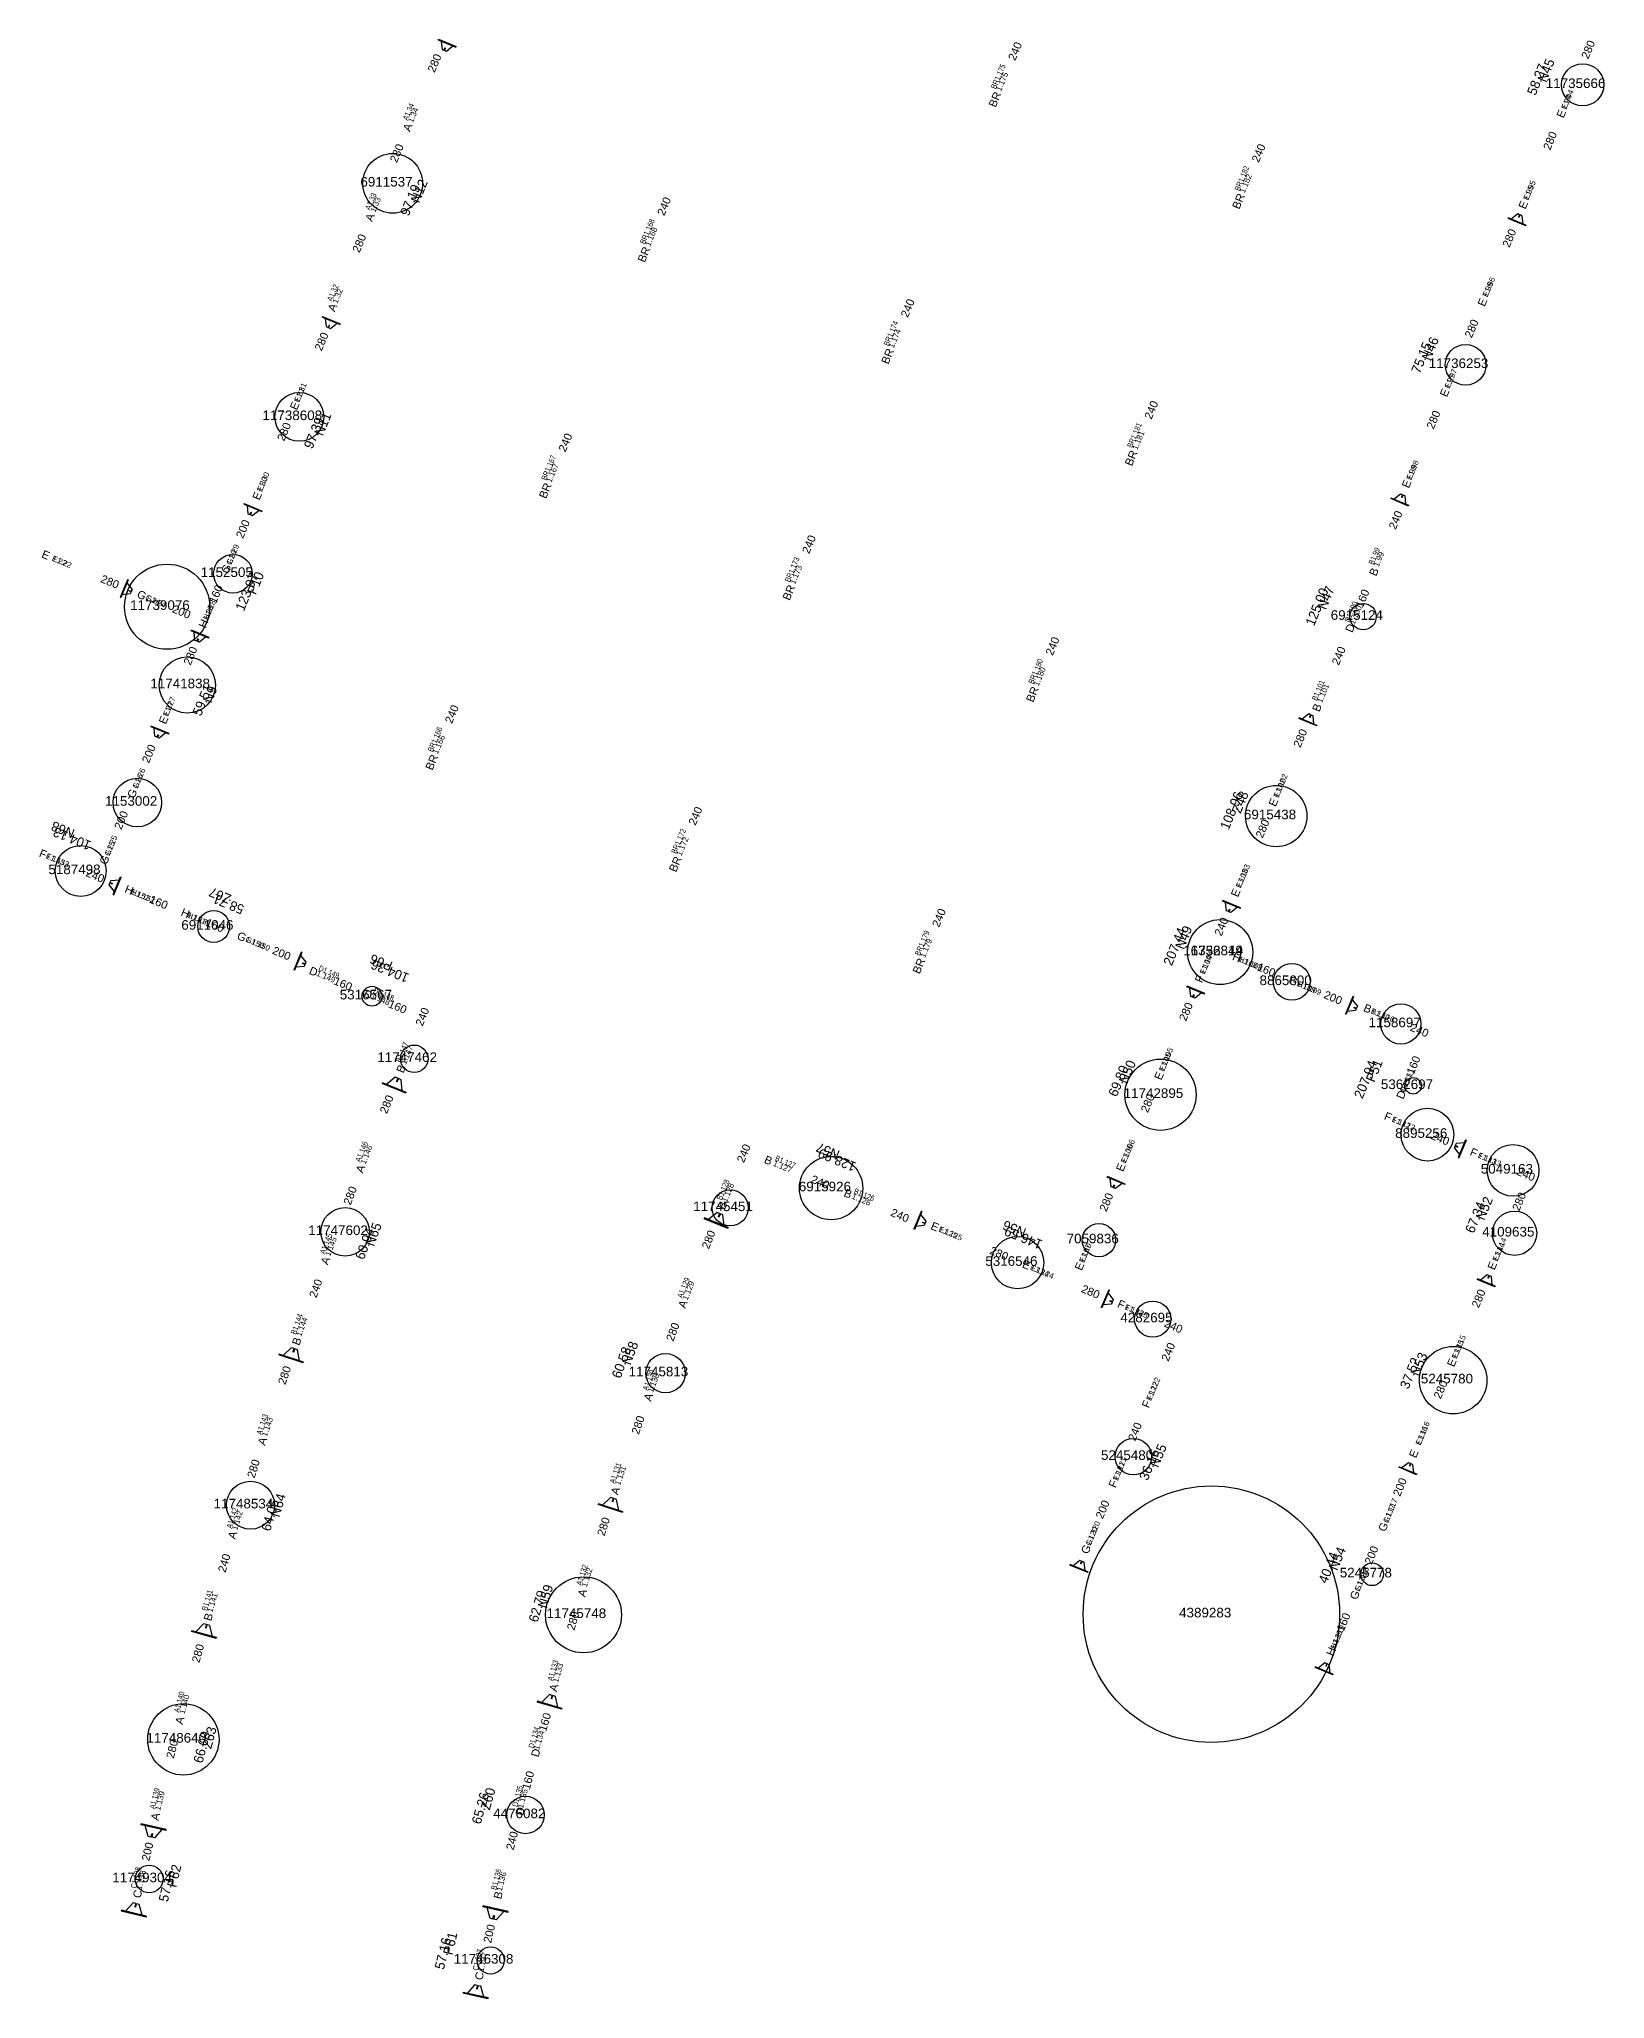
# Model space of a CAD drawing. Header units: millimetres. Extents: x 7426288 to 7426392, y 5550289 to 5550419.
# Drawn here: x 7426325.3 to 7426374.2, y 5550288.8 to 5550350 of the extents above; entities that cross this region are included whole.
import ezdxf
from ezdxf.enums import TextEntityAlignment as Align

# ---------------------------------------------------------------- set-up
doc = ezdxf.new("R2010")
doc.units = ezdxf.units.MM
for name, color, linetype in [('!!!SOL-nr koszy', 1, 'Continuous'), ('!!!SOL-Opisy klatek', 1, 'Continuous'), ('!!!SOL-Opisy sekcji', 7, 'Continuous'), ('!!!SOL-Stopsole', 4, 'Continuous'), ('PRT_MOD_TXT', 3, 'Continuous'), ('PRT_WSP_ZBR', 6, 'Continuous')]:
    doc.layers.add(name, color=color, linetype=linetype)
doc.layers.add('A-WALL-____-IDEN', color=211, linetype='Continuous', lineweight=15)
doc.styles.add('Arial', font='arial.ttf', dxfattribs={"height": 0.0556})
doc.styles.add('PRT-Arial', font='arial.ttf')

msp = doc.modelspace()

# ---------------------------------------------------------------- linework, layer by layer
at = {"layer": '!!!SOL-nr koszy'}
for centre, radius in [((7426373.499, 5550348.581), 0.66), ((7426336.311, 5550345.502), 0.934), ((7426369.841, 5550339.831), 0.635), ((7426333.394, 5550338.205), 0.762), ((7426331.319, 5550333.302), 0.604), ((7426329.259, 5550332.274), 1.33), ((7426366.636, 5550331.963), 0.412), ((7426329.892, 5550329.826), 0.879), ((7426328.331, 5550326.154), 0.759), ((7426363.922, 5550325.731), 0.958), ((7426326.56, 5550324.016), 0.796), ((7426330.714, 5550322.28), 0.498), ((7426362.17, 5550321.481), 1.016), ((7426362.17, 5550321.481), 1.016), ((7426364.411, 5550320.55), 0.574), ((7426335.666, 5550320.102), 0.311), ((7426367.818, 5550319.234), 0.628), ((7426336.985, 5550318.148), 0.429), ((7426360.307, 5550317.024), 1.113), ((7426368.202, 5550317.301), 0.256), ((7426368.648, 5550315.776), 0.824), ((7426371.324, 5550314.658), 0.809), ((7426350.012, 5550314.105), 0.989), ((7426346.855, 5550313.486), 0.564), ((7426334.824, 5550312.739), 0.759), ((7426371.37, 5550312.693), 0.691), ((7426355.84, 5550311.777), 0.818), ((7426358.383, 5550312.48), 0.521), ((7426360.061, 5550310.012), 0.565), ((7426344.837, 5550308.324), 0.615), ((7426369.451, 5550308.103), 1.055), ((7426359.456, 5550305.713), 0.568), ((7426331.867, 5550304.197), 0.75), ((7426361.896, 5550300.791), 4.007), ((7426366.917, 5550302.041), 0.356), ((7426342.273, 5550300.771), 1.186), ((7426329.769, 5550296.879), 1.115), ((7426340.461, 5550294.517), 0.585), ((7426328.7, 5550292.515), 0.434), ((7426339.372, 5550289.972), 0.425)]:
    msp.add_circle(centre, radius, dxfattribs=at)
at = {"layer": '!!!SOL-Stopsole', "linetype": 'Continuous', "ltscale": 20}
for p, q in [((7426337.733, 5550349.989), (7426337.741, 5550350.007)), ((7426337.733, 5550349.989), (7426338.286, 5550349.757)), ((7426337.741, 5550350.007), (7426338.294, 5550349.776)), ((7426338.286, 5550349.757), (7426338.294, 5550349.776)), ((7426371.172, 5550344.422), (7426371.165, 5550344.404)), ((7426371.718, 5550344.172), (7426371.165, 5550344.404)), ((7426371.726, 5550344.191), (7426371.172, 5550344.422)), ((7426371.726, 5550344.191), (7426371.718, 5550344.172)), ((7426334.112, 5550341.325), (7426334.119, 5550341.344)), ((7426334.112, 5550341.325), (7426334.665, 5550341.094)), ((7426334.119, 5550341.344), (7426334.673, 5550341.112)), ((7426334.665, 5550341.094), (7426334.673, 5550341.112)), ((7426331.666, 5550335.477), (7426331.673, 5550335.495)), ((7426331.666, 5550335.477), (7426332.219, 5550335.245)), ((7426331.673, 5550335.495), (7426332.227, 5550335.264)), ((7426332.219, 5550335.245), (7426332.227, 5550335.264)), ((7426367.513, 5550335.67), (7426367.505, 5550335.651)), ((7426368.059, 5550335.42), (7426367.505, 5550335.651)), ((7426368.067, 5550335.438), (7426367.513, 5550335.67)), ((7426368.067, 5550335.438), (7426368.059, 5550335.42)), ((7426328.024, 5550333.118), (7426327.792, 5550332.564)), ((7426328.042, 5550333.11), (7426327.811, 5550332.557)), ((7426328.042, 5550333.11), (7426328.024, 5550333.118)), ((7426327.811, 5550332.557), (7426327.792, 5550332.564)), ((7426330.012, 5550331.52), (7426330.02, 5550331.539)), ((7426330.566, 5550331.289), (7426330.012, 5550331.52)), ((7426330.573, 5550331.307), (7426330.02, 5550331.539)), ((7426330.566, 5550331.289), (7426330.573, 5550331.307)), ((7426328.758, 5550328.522), (7426328.766, 5550328.54)), ((7426329.312, 5550328.29), (7426328.758, 5550328.522)), ((7426329.32, 5550328.309), (7426328.766, 5550328.54)), ((7426364.64, 5550328.796), (7426364.632, 5550328.778)), ((7426365.186, 5550328.546), (7426364.632, 5550328.778)), ((7426365.193, 5550328.565), (7426364.64, 5550328.796)), ((7426365.193, 5550328.565), (7426365.186, 5550328.546)), ((7426329.312, 5550328.29), (7426329.32, 5550328.309)), ((7426327.574, 5550323.281), (7426327.806, 5550323.835)), ((7426327.593, 5550323.274), (7426327.824, 5550323.827)), ((7426327.806, 5550323.835), (7426327.824, 5550323.827)), ((7426327.574, 5550323.281), (7426327.593, 5550323.274)), ((7426362.248, 5550323.072), (7426362.255, 5550323.091)), ((7426362.801, 5550322.841), (7426362.248, 5550323.072)), ((7426362.809, 5550322.859), (7426362.255, 5550323.091)), ((7426362.801, 5550322.841), (7426362.809, 5550322.859)), ((7426333.453, 5550321.474), (7426333.222, 5550320.92)), ((7426333.472, 5550321.466), (7426333.24, 5550320.913)), ((7426333.472, 5550321.466), (7426333.453, 5550321.474)), ((7426333.24, 5550320.913), (7426333.222, 5550320.92)), ((7426361.129, 5550320.397), (7426361.137, 5550320.415)), ((7426361.683, 5550320.165), (7426361.129, 5550320.397)), ((7426361.69, 5550320.184), (7426361.137, 5550320.415)), ((7426361.683, 5550320.165), (7426361.69, 5550320.184)), ((7426366.314, 5550320.094), (7426366.083, 5550319.54)), ((7426366.333, 5550320.086), (7426366.101, 5550319.532)), ((7426366.333, 5550320.086), (7426366.314, 5550320.094)), ((7426366.101, 5550319.532), (7426366.083, 5550319.54)), ((7426335.993, 5550317.399), (7426335.983, 5550317.374)), ((7426336.724, 5550317.072), (7426335.983, 5550317.374)), ((7426336.734, 5550317.096), (7426335.993, 5550317.399)), ((7426336.734, 5550317.096), (7426336.724, 5550317.072)), ((7426369.841, 5550315.617), (7426369.609, 5550315.064)), ((7426369.859, 5550315.609), (7426369.628, 5550315.056)), ((7426369.841, 5550315.617), (7426369.859, 5550315.609)), ((7426369.609, 5550315.064), (7426369.628, 5550315.056)), ((7426358.641, 5550314.446), (7426358.649, 5550314.464)), ((7426359.195, 5550314.214), (7426358.641, 5550314.446)), ((7426359.203, 5550314.233), (7426358.649, 5550314.464)), ((7426359.195, 5550314.214), (7426359.203, 5550314.233)), ((7426346.053, 5550313.174), (7426346.043, 5550313.15)), ((7426346.784, 5550312.847), (7426346.043, 5550313.15)), ((7426346.794, 5550312.872), (7426346.053, 5550313.174)), ((7426352.83, 5550313.377), (7426352.598, 5550312.824)), ((7426352.848, 5550313.37), (7426352.617, 5550312.816)), ((7426352.848, 5550313.37), (7426352.83, 5550313.377)), ((7426346.794, 5550312.872), (7426346.784, 5550312.847)), ((7426352.617, 5550312.816), (7426352.598, 5550312.824)), ((7426370.212, 5550311.272), (7426370.205, 5550311.254)), ((7426370.758, 5550311.022), (7426370.205, 5550311.254)), ((7426370.766, 5550311.041), (7426370.212, 5550311.272)), ((7426358.687, 5550310.926), (7426358.456, 5550310.372)), ((7426358.687, 5550310.926), (7426358.456, 5550310.372)), ((7426358.706, 5550310.918), (7426358.474, 5550310.364)), ((7426358.706, 5550310.918), (7426358.474, 5550310.364)), ((7426358.706, 5550310.918), (7426358.687, 5550310.926)), ((7426358.706, 5550310.918), (7426358.687, 5550310.926)), ((7426370.766, 5550311.041), (7426370.758, 5550311.022)), ((7426358.474, 5550310.364), (7426358.456, 5550310.372)), ((7426358.474, 5550310.364), (7426358.456, 5550310.372)), ((7426332.761, 5550308.921), (7426332.752, 5550308.895)), ((7426333.512, 5550308.645), (7426332.752, 5550308.895)), ((7426333.52, 5550308.67), (7426332.761, 5550308.921)), ((7426333.52, 5550308.67), (7426333.512, 5550308.645)), ((7426367.758, 5550305.4), (7426367.75, 5550305.382)), ((7426368.304, 5550305.15), (7426367.75, 5550305.382)), ((7426368.311, 5550305.169), (7426367.758, 5550305.4)), ((7426368.311, 5550305.169), (7426368.304, 5550305.15)), ((7426342.739, 5550304.24), (7426342.731, 5550304.215)), ((7426343.492, 5550303.969), (7426342.731, 5550304.215)), ((7426343.5, 5550303.994), (7426342.739, 5550304.24)), ((7426343.5, 5550303.994), (7426343.492, 5550303.969)), ((7426357.485, 5550302.346), (7426357.477, 5550302.327)), ((7426358.031, 5550302.096), (7426357.477, 5550302.327)), ((7426358.039, 5550302.114), (7426357.485, 5550302.346)), ((7426358.039, 5550302.114), (7426358.031, 5550302.096)), ((7426330.033, 5550300.273), (7426330.026, 5550300.247)), ((7426330.798, 5550300.037), (7426330.026, 5550300.247)), ((7426330.805, 5550300.062), (7426330.033, 5550300.273)), ((7426330.805, 5550300.062), (7426330.798, 5550300.037)), ((7426365.143, 5550299.145), (7426365.135, 5550299.126)), ((7426365.689, 5550298.895), (7426365.135, 5550299.126)), ((7426365.696, 5550298.913), (7426365.143, 5550299.145)), ((7426365.696, 5550298.913), (7426365.689, 5550298.895)), ((7426340.834, 5550298.07), (7426340.826, 5550298.045)), ((7426341.594, 5550297.819), (7426340.826, 5550298.045)), ((7426341.601, 5550297.845), (7426340.834, 5550298.07)), ((7426341.601, 5550297.845), (7426341.594, 5550297.819)), ((7426328.448, 5550294.214), (7426328.454, 5550294.24)), ((7426329.228, 5550294.035), (7426328.448, 5550294.214)), ((7426329.234, 5550294.061), (7426328.454, 5550294.24)), ((7426329.228, 5550294.035), (7426329.234, 5550294.061)), ((7426339.129, 5550291.651), (7426339.135, 5550291.677)), ((7426339.909, 5550291.473), (7426339.129, 5550291.651)), ((7426339.915, 5550291.499), (7426339.135, 5550291.677)), ((7426327.832, 5550291.541), (7426327.826, 5550291.515)), ((7426328.603, 5550291.329), (7426327.826, 5550291.515)), ((7426328.61, 5550291.354), (7426327.832, 5550291.541)), ((7426328.61, 5550291.354), (7426328.603, 5550291.329)), ((7426339.909, 5550291.473), (7426339.915, 5550291.499)), ((7426338.511, 5550288.972), (7426338.505, 5550288.946)), ((7426339.286, 5550288.773), (7426338.505, 5550288.946)), ((7426339.292, 5550288.799), (7426338.511, 5550288.972)), ((7426339.292, 5550288.799), (7426339.286, 5550288.773))]:
    msp.add_line(p, q, dxfattribs=at)
at = {"layer": '!!!SOL-Stopsole', "color": 4}
for p, q in [((7426337.825, 5550349.95), (7426337.852, 5550349.69)), ((7426337.99, 5550349.632), (7426338.194, 5550349.796)), ((7426337.852, 5550349.69), (7426337.912, 5550349.665)), ((7426337.943, 5550349.738), (7426337.912, 5550349.665)), ((7426337.93, 5550349.657), (7426337.961, 5550349.731)), ((7426337.93, 5550349.657), (7426337.99, 5550349.632)), ((7426337.943, 5550349.738), (7426337.961, 5550349.731)), ((7426371.469, 5550344.547), (7426371.265, 5550344.383)), ((7426371.529, 5550344.522), (7426371.469, 5550344.547)), ((7426371.529, 5550344.522), (7426371.498, 5550344.449)), ((7426371.516, 5550344.441), (7426371.498, 5550344.449)), ((7426371.516, 5550344.441), (7426371.547, 5550344.515)), ((7426371.607, 5550344.49), (7426371.547, 5550344.515)), ((7426371.634, 5550344.229), (7426371.607, 5550344.49)), ((7426334.204, 5550341.287), (7426334.231, 5550341.026)), ((7426334.231, 5550341.026), (7426334.291, 5550341.001)), ((7426334.321, 5550341.075), (7426334.291, 5550341.001)), ((7426334.309, 5550340.994), (7426334.34, 5550341.067)), ((7426334.309, 5550340.994), (7426334.369, 5550340.969)), ((7426334.321, 5550341.075), (7426334.34, 5550341.067)), ((7426334.369, 5550340.969), (7426334.573, 5550341.133)), ((7426367.809, 5550335.795), (7426367.605, 5550335.631)), ((7426367.869, 5550335.77), (7426367.809, 5550335.795)), ((7426367.869, 5550335.77), (7426367.839, 5550335.696)), ((7426367.857, 5550335.688), (7426367.839, 5550335.696)), ((7426367.857, 5550335.688), (7426367.888, 5550335.762)), ((7426367.948, 5550335.737), (7426367.888, 5550335.762)), ((7426367.975, 5550335.477), (7426367.948, 5550335.737)), ((7426331.758, 5550335.438), (7426331.785, 5550335.178)), ((7426331.785, 5550335.178), (7426331.845, 5550335.153)), ((7426331.875, 5550335.227), (7426331.845, 5550335.153)), ((7426331.863, 5550335.145), (7426331.894, 5550335.219)), ((7426331.863, 5550335.145), (7426331.923, 5550335.12)), ((7426331.875, 5550335.227), (7426331.894, 5550335.219)), ((7426331.923, 5550335.12), (7426332.127, 5550335.284)), ((7426328.11, 5550332.676), (7426327.849, 5550332.649)), ((7426328.003, 5550333.018), (7426328.167, 5550332.814)), ((7426328.069, 5550332.785), (7426328.061, 5550332.766)), ((7426328.135, 5550332.736), (7426328.061, 5550332.766)), ((7426328.069, 5550332.785), (7426328.142, 5550332.754)), ((7426328.135, 5550332.736), (7426328.11, 5550332.676)), ((7426328.167, 5550332.814), (7426328.142, 5550332.754)), ((7426330.131, 5550331.221), (7426330.104, 5550331.482)), ((7426330.191, 5550331.196), (7426330.131, 5550331.221)), ((7426330.191, 5550331.196), (7426330.222, 5550331.27)), ((7426330.24, 5550331.262), (7426330.209, 5550331.188)), ((7426330.269, 5550331.163), (7426330.209, 5550331.188)), ((7426330.24, 5550331.262), (7426330.222, 5550331.27)), ((7426330.473, 5550331.327), (7426330.269, 5550331.163)), ((7426328.877, 5550328.223), (7426328.851, 5550328.483)), ((7426329.22, 5550328.329), (7426329.016, 5550328.165)), ((7426364.936, 5550328.921), (7426364.732, 5550328.757)), ((7426364.996, 5550328.896), (7426364.936, 5550328.921)), ((7426364.996, 5550328.896), (7426364.965, 5550328.823)), ((7426364.984, 5550328.815), (7426364.965, 5550328.823)), ((7426364.984, 5550328.815), (7426365.014, 5550328.889)), ((7426365.074, 5550328.864), (7426365.014, 5550328.889)), ((7426365.101, 5550328.603), (7426365.074, 5550328.864)), ((7426328.937, 5550328.198), (7426328.877, 5550328.223)), ((7426328.937, 5550328.198), (7426328.968, 5550328.272)), ((7426328.987, 5550328.264), (7426328.956, 5550328.19)), ((7426329.016, 5550328.165), (7426328.956, 5550328.19)), ((7426328.987, 5550328.264), (7426328.968, 5550328.272)), ((7426327.449, 5550323.578), (7426327.474, 5550323.638)), ((7426327.613, 5550323.374), (7426327.449, 5550323.578)), ((7426327.548, 5550323.607), (7426327.474, 5550323.638)), ((7426327.482, 5550323.656), (7426327.507, 5550323.716)), ((7426327.482, 5550323.656), (7426327.555, 5550323.625)), ((7426327.507, 5550323.716), (7426327.767, 5550323.743)), ((7426327.548, 5550323.607), (7426327.555, 5550323.625)), ((7426362.366, 5550322.773), (7426362.34, 5550323.034)), ((7426362.426, 5550322.748), (7426362.457, 5550322.822)), ((7426362.476, 5550322.814), (7426362.445, 5550322.741)), ((7426362.476, 5550322.814), (7426362.457, 5550322.822)), ((7426362.709, 5550322.88), (7426362.505, 5550322.716)), ((7426362.426, 5550322.748), (7426362.366, 5550322.773)), ((7426362.505, 5550322.716), (7426362.445, 5550322.741)), ((7426333.539, 5550321.031), (7426333.279, 5550321.005)), ((7426333.433, 5550321.374), (7426333.597, 5550321.17)), ((7426333.498, 5550321.141), (7426333.49, 5550321.122)), ((7426333.564, 5550321.091), (7426333.49, 5550321.122)), ((7426333.498, 5550321.141), (7426333.572, 5550321.11)), ((7426333.564, 5550321.091), (7426333.539, 5550321.031)), ((7426333.597, 5550321.17), (7426333.572, 5550321.11)), ((7426361.248, 5550320.098), (7426361.221, 5550320.358)), ((7426361.308, 5550320.073), (7426361.248, 5550320.098)), ((7426361.308, 5550320.073), (7426361.339, 5550320.147)), ((7426361.357, 5550320.139), (7426361.326, 5550320.065)), ((7426361.386, 5550320.04), (7426361.326, 5550320.065)), ((7426361.357, 5550320.139), (7426361.339, 5550320.147)), ((7426361.59, 5550320.204), (7426361.386, 5550320.04)), ((7426366.294, 5550319.994), (7426366.458, 5550319.789)), ((7426366.359, 5550319.76), (7426366.351, 5550319.742)), ((7426366.359, 5550319.76), (7426366.433, 5550319.73)), ((7426366.458, 5550319.789), (7426366.433, 5550319.73)), ((7426366.4, 5550319.651), (7426366.14, 5550319.624)), ((7426366.425, 5550319.711), (7426366.351, 5550319.742)), ((7426366.425, 5550319.711), (7426366.4, 5550319.651)), ((7426336.387, 5550317.569), (7426336.117, 5550317.348)), ((7426336.467, 5550317.537), (7426336.387, 5550317.569)), ((7426336.467, 5550317.537), (7426336.427, 5550317.438)), ((7426336.451, 5550317.428), (7426336.427, 5550317.438)), ((7426336.451, 5550317.428), (7426336.492, 5550317.526)), ((7426336.572, 5550317.494), (7426336.492, 5550317.526)), ((7426336.61, 5550317.147), (7426336.572, 5550317.494)), ((7426369.542, 5550315.498), (7426369.517, 5550315.438)), ((7426369.802, 5550315.525), (7426369.542, 5550315.498)), ((7426369.509, 5550315.42), (7426369.484, 5550315.36)), ((7426369.484, 5550315.36), (7426369.648, 5550315.156)), ((7426369.509, 5550315.42), (7426369.583, 5550315.389)), ((7426369.59, 5550315.407), (7426369.517, 5550315.438)), ((7426369.59, 5550315.407), (7426369.583, 5550315.389)), ((7426358.76, 5550314.147), (7426358.734, 5550314.407)), ((7426359.103, 5550314.253), (7426358.899, 5550314.089)), ((7426358.82, 5550314.122), (7426358.76, 5550314.147)), ((7426358.82, 5550314.122), (7426358.851, 5550314.196)), ((7426358.87, 5550314.188), (7426358.839, 5550314.114)), ((7426358.899, 5550314.089), (7426358.839, 5550314.114)), ((7426358.87, 5550314.188), (7426358.851, 5550314.196)), ((7426346.447, 5550313.345), (7426346.177, 5550313.124)), ((7426346.527, 5550313.312), (7426346.447, 5550313.345)), ((7426346.527, 5550313.312), (7426346.487, 5550313.213)), ((7426346.511, 5550313.203), (7426346.487, 5550313.213)), ((7426346.511, 5550313.203), (7426346.552, 5550313.302)), ((7426346.632, 5550313.269), (7426346.552, 5550313.302)), ((7426346.67, 5550312.922), (7426346.632, 5550313.269)), ((7426352.809, 5550313.277), (7426352.973, 5550313.073)), ((7426352.874, 5550313.044), (7426352.867, 5550313.026)), ((7426352.941, 5550312.995), (7426352.867, 5550313.026)), ((7426352.874, 5550313.044), (7426352.948, 5550313.013)), ((7426352.973, 5550313.073), (7426352.948, 5550313.013)), ((7426352.915, 5550312.935), (7426352.655, 5550312.908)), ((7426352.941, 5550312.995), (7426352.915, 5550312.935)), ((7426370.509, 5550311.398), (7426370.305, 5550311.234)), ((7426370.569, 5550311.373), (7426370.509, 5550311.398)), ((7426370.569, 5550311.373), (7426370.538, 5550311.299)), ((7426370.556, 5550311.291), (7426370.538, 5550311.299)), ((7426370.556, 5550311.291), (7426370.587, 5550311.365)), ((7426370.647, 5550311.34), (7426370.587, 5550311.365)), ((7426370.674, 5550311.079), (7426370.647, 5550311.34)), ((7426358.667, 5550310.826), (7426358.831, 5550310.622)), ((7426358.667, 5550310.826), (7426358.831, 5550310.622)), ((7426358.732, 5550310.593), (7426358.724, 5550310.574)), ((7426358.798, 5550310.543), (7426358.724, 5550310.574)), ((7426358.732, 5550310.593), (7426358.725, 5550310.574)), ((7426358.798, 5550310.543), (7426358.725, 5550310.574)), ((7426358.732, 5550310.593), (7426358.806, 5550310.562)), ((7426358.732, 5550310.593), (7426358.806, 5550310.562)), ((7426358.831, 5550310.622), (7426358.806, 5550310.562)), ((7426358.831, 5550310.622), (7426358.806, 5550310.562)), ((7426358.773, 5550310.483), (7426358.513, 5550310.457)), ((7426358.773, 5550310.483), (7426358.513, 5550310.457)), ((7426358.798, 5550310.543), (7426358.773, 5550310.483)), ((7426358.798, 5550310.543), (7426358.773, 5550310.483)), ((7426333.142, 5550309.118), (7426332.887, 5550308.879)), ((7426333.224, 5550309.091), (7426333.142, 5550309.118)), ((7426333.224, 5550309.091), (7426333.191, 5550308.99)), ((7426333.216, 5550308.981), (7426333.191, 5550308.99)), ((7426333.216, 5550308.981), (7426333.249, 5550309.083)), ((7426333.332, 5550309.055), (7426333.249, 5550309.083)), ((7426333.394, 5550308.712), (7426333.332, 5550309.055)), ((7426368.054, 5550305.526), (7426367.85, 5550305.362)), ((7426368.114, 5550305.5), (7426368.054, 5550305.526)), ((7426368.114, 5550305.5), (7426368.083, 5550305.427)), ((7426368.102, 5550305.419), (7426368.083, 5550305.427)), ((7426368.102, 5550305.419), (7426368.133, 5550305.493)), ((7426368.193, 5550305.468), (7426368.133, 5550305.493)), ((7426368.219, 5550305.207), (7426368.193, 5550305.468)), ((7426343.119, 5550304.44), (7426342.866, 5550304.199)), ((7426343.201, 5550304.413), (7426343.119, 5550304.44)), ((7426343.201, 5550304.413), (7426343.168, 5550304.311)), ((7426343.194, 5550304.303), (7426343.168, 5550304.311)), ((7426343.194, 5550304.303), (7426343.226, 5550304.405)), ((7426343.309, 5550304.378), (7426343.226, 5550304.405)), ((7426343.373, 5550304.035), (7426343.309, 5550304.378)), ((7426357.781, 5550302.471), (7426357.577, 5550302.307)), ((7426357.841, 5550302.446), (7426357.781, 5550302.471)), ((7426357.841, 5550302.446), (7426357.81, 5550302.372)), ((7426357.829, 5550302.365), (7426357.81, 5550302.372)), ((7426357.829, 5550302.365), (7426357.86, 5550302.438)), ((7426357.92, 5550302.413), (7426357.86, 5550302.438)), ((7426357.946, 5550302.153), (7426357.92, 5550302.413)), ((7426330.403, 5550300.49), (7426330.162, 5550300.237)), ((7426330.487, 5550300.467), (7426330.403, 5550300.49)), ((7426330.487, 5550300.467), (7426330.459, 5550300.364)), ((7426330.485, 5550300.357), (7426330.459, 5550300.364)), ((7426330.485, 5550300.357), (7426330.513, 5550300.46)), ((7426330.596, 5550300.437), (7426330.513, 5550300.46)), ((7426330.676, 5550300.097), (7426330.596, 5550300.437)), ((7426365.439, 5550299.27), (7426365.235, 5550299.106)), ((7426365.499, 5550299.245), (7426365.439, 5550299.27)), ((7426365.499, 5550299.245), (7426365.468, 5550299.171)), ((7426365.487, 5550299.163), (7426365.468, 5550299.171)), ((7426365.487, 5550299.163), (7426365.518, 5550299.237)), ((7426365.578, 5550299.212), (7426365.518, 5550299.237)), ((7426365.604, 5550298.952), (7426365.578, 5550299.212)), ((7426341.208, 5550298.28), (7426340.962, 5550298.033)), ((7426341.291, 5550298.255), (7426341.208, 5550298.28)), ((7426341.291, 5550298.255), (7426341.261, 5550298.153)), ((7426341.287, 5550298.145), (7426341.261, 5550298.153)), ((7426341.287, 5550298.145), (7426341.317, 5550298.248)), ((7426341.4, 5550298.223), (7426341.317, 5550298.248)), ((7426341.474, 5550297.882), (7426341.4, 5550298.223)), ((7426328.672, 5550293.848), (7426328.578, 5550294.184)), ((7426329.098, 5550294.065), (7426328.867, 5550293.803)), ((7426328.756, 5550293.829), (7426328.672, 5550293.848)), ((7426328.756, 5550293.829), (7426328.78, 5550293.933)), ((7426328.806, 5550293.927), (7426328.78, 5550293.933)), ((7426328.806, 5550293.927), (7426328.782, 5550293.823)), ((7426328.867, 5550293.803), (7426328.782, 5550293.823)), ((7426328.195, 5550291.769), (7426327.961, 5550291.51)), ((7426328.279, 5550291.749), (7426328.195, 5550291.769)), ((7426328.279, 5550291.749), (7426328.254, 5550291.645)), ((7426328.28, 5550291.639), (7426328.254, 5550291.645)), ((7426328.28, 5550291.639), (7426328.305, 5550291.743)), ((7426328.39, 5550291.723), (7426328.305, 5550291.743)), ((7426328.48, 5550291.386), (7426328.39, 5550291.723)), ((7426339.353, 5550291.285), (7426339.259, 5550291.622)), ((7426339.438, 5550291.266), (7426339.353, 5550291.285)), ((7426339.438, 5550291.266), (7426339.462, 5550291.37)), ((7426339.488, 5550291.364), (7426339.462, 5550291.37)), ((7426339.488, 5550291.364), (7426339.464, 5550291.26)), ((7426339.548, 5550291.241), (7426339.464, 5550291.26)), ((7426339.779, 5550291.503), (7426339.548, 5550291.241)), ((7426338.87, 5550289.206), (7426338.641, 5550288.943)), ((7426338.955, 5550289.188), (7426338.87, 5550289.206)), ((7426338.955, 5550289.188), (7426338.932, 5550289.084)), ((7426338.958, 5550289.078), (7426338.981, 5550289.182)), ((7426339.066, 5550289.163), (7426338.981, 5550289.182)), ((7426339.162, 5550288.828), (7426339.066, 5550289.163)), ((7426338.958, 5550289.078), (7426338.932, 5550289.084))]:
    msp.add_line(p, q, dxfattribs=at)

# ---------------------------------------------------------------- texts
at = {"layer": '!!!SOL-nr koszy', "color": 2, "style": 'PRT-Arial'}
for s, rotation, p in [('1.94', 67.26634, (7426372.98, 5550347.795)), ('1.95', 67.26634, (7426371.794, 5550344.957)), ('1.96', 67.26634, (7426370.521, 5550341.933)), ('1.97', 67.26634, (7426369.333, 5550339.071)), ('1.31', 67.26634, (7426333.382, 5550338.638)), ('1.30', 67.26634, (7426332.22, 5550335.846)), ('1.98', 67.26634, (7426368.139, 5550336.213)), ('1.22', 337.3149, (7426325.644, 5550333.718)), ('1.29', 67.3105, (7426331.261, 5550333.564)), ('1.24', 337.31407, (7426328.571, 5550332.496)), ('1.28', 67.31132, (7426330.54, 5550331.837)), ('1.27', 67.3105, (7426329.283, 5550328.825)), ('1.26', 67.3105, (7426328.334, 5550326.57)), ('1.102', 67.26774, (7426363.988, 5550326.288)), ('1.25', 67.3105, (7426327.458, 5550324.469)), ('1.153', 337.31407, (7426325.454, 5550324.418)), ('1.103', 67.26774, (7426362.81, 5550323.466)), ('1.152', 337.3149, (7426328.108, 5550323.305)), ('1.151', 337.3149, (7426329.872, 5550322.577)), ('1.150', 337.3149, (7426331.693, 5550321.816)), ('1.104', 67.31413, (7426361.683, 5550320.77)), ('1.108', 337.31577, (7426362.725, 5550321.196)), ('1.109', 337.32252, (7426364.549, 5550320.433)), ('1.110', 337.32252, (7426366.861, 5550319.575)), ('1.105', 67.26634, (7426360.411, 5550317.732)), ('1.111', 67.30617, (7426367.942, 5550317.077)), ('1.112', 337.32252, (7426367.517, 5550316.191)), ('1.106', 67.26634, (7426359.214, 5550314.865)), ('1.113', 337.32252, (7426370.206, 5550315.066)), ('1.125', 337.3132, (7426353.353, 5550312.758)), ('1.107', 67.26634, (7426357.913, 5550311.754)), ('1.114', 67.31519, (7426370.83, 5550311.797)), ('1.124', 337.3132, (7426356.215, 5550311.561)), ('1.123', 337.32252, (7426359.169, 5550310.328)), ('1.115', 67.31519, (7426369.557, 5550308.752)), ('1.122', 67.31413, (7426360.012, 5550307.445)), ('1.116', 67.31519, (7426368.429, 5550306.053)), ('1.121', 67.31413, (7426358.968, 5550304.948)), ('1.117', 67.31363, (7426367.414, 5550303.625)), ('1.120', 67.31413, (7426358.118, 5550302.914)), ('1.118', 67.31363, (7426366.521, 5550301.486)), ('1.119', 67.31363, (7426365.767, 5550299.68))]:
    msp.add_text(s, height=0.175, rotation=rotation, dxfattribs=at).set_placement(p)
at = {"layer": '!!!SOL-nr koszy', "color": 2, "char_height": 0.175, "width": 0.68669, "attachment_point": 1, "style": 'PRT-Arial'}
for s, insert, rotation in [('1.175', (7426355.158, 5550348.433), 67.31552), ('1.34', (7426336.777, 5550347.453), 67.26774), ('1.182', (7426362.771, 5550345.25), 67.31552), ('1.33', (7426335.603, 5550344.651), 67.26774), ('1.168', (7426344.191, 5550343.588), 67.31552), ('1.32', (7426334.415, 5550341.797), 67.26774), ('1.174', (7426351.802, 5550340.406), 67.31552), ('1.181', (7426359.415, 5550337.224), 67.31552), ('1.167', (7426341.105, 5550336.207), 67.31552), ('1.99', (7426366.96, 5550333.571), 67.31552), ('1.173', (7426348.717, 5550333.025), 67.31552), ('1.100', (7426366.209, 5550331.771), 67.30492), ('1.180', (7426356.329, 5550329.843), 67.31552), ('1.101', (7426365.188, 5550329.321), 67.31552), ('1.166', (7426337.557, 5550327.719), 67.31552), ('1.172', (7426345.169, 5550324.537), 67.31552), ('1.179', (7426352.781, 5550321.355), 67.31552), ('1.149', (7426333.975, 5550320.913), 337.30521), ('1.148', (7426335.682, 5550320.209), 337.30521), ('1.147', (7426336.561, 5550318.013), 67.75006), ('1.146', (7426335.296, 5550314.902), 67.91605), ('1.127', (7426348.246, 5550314.974), 337.31028), ('1.128', (7426346.591, 5550313.715), 67.75006), ('1.126', (7426350.706, 5550313.946), 337.31028), ('1.145', (7426334.189, 5550312.026), 69.18833), ('1.129', (7426345.359, 5550310.652), 68.33005), ('1.144', (7426333.284, 5550309.515), 70.0277), ('1.130', (7426344.276, 5550307.765), 69.4782), ('1.143', (7426332.212, 5550306.382), 71.41285), ('1.131', (7426343.247, 5550304.862), 71.02358), ('1.142', (7426331.28, 5550303.455), 72.53017), ('1.132', (7426342.208, 5550301.675), 72.33547), ('1.141', (7426330.506, 5550300.884), 73.38947), ('1.133', (7426341.31, 5550298.691), 73.97886), ('1.140', (7426329.636, 5550297.705), 74.84674), ('1.134', (7426340.715, 5550296.589), 73.48825), ('1.139', (7426328.872, 5550294.688), 75.99017), ('1.135', (7426340.212, 5550294.756), 75.29117), ('1.138', (7426328.289, 5550292.209), 76.59436), ('1.136', (7426339.548, 5550292.163), 75.5414), ('1.137', (7426338.972, 5550289.645), 76.59436)]:
    msp.add_mtext(s, dxfattribs=dict(at, insert=insert, rotation=rotation))
at = {"layer": '!!!SOL-Opisy klatek', "char_height": 0.25, "attachment_point": 1, "style": 'PRT-Arial'}
for s, insert, width, rotation in [('BR^I      240', (7426354.922, 5550347.952), 2.36118, 67.31552), ('E^I^I280', (7426372.669, 5550347.62), 2.57933, 67.26634), ('A^I^I280', (7426336.616, 5550347.196), 2.57933, 67.26774), ('A^I^I280', (7426335.437, 5550344.382), 2.57933, 67.26774), ('BR^I      240', (7426362.534, 5550344.769), 2.36118, 67.31552), ('E^I^I280', (7426371.479, 5550344.772), 2.57933, 67.26634), ('BR^I      240', (7426343.955, 5550343.107), 2.36118, 67.31552), ('A^I^I280', (7426334.267, 5550341.566), 2.57933, 67.26774), ('E^I^I280', (7426370.204, 5550341.728), 2.57933, 67.26634), ('BR^I      240', (7426351.566, 5550339.925), 2.36118, 67.31552), ('E^I^I280', (7426369.025, 5550338.901), 2.57933, 67.26634), ('E^I^I280', (7426333.086, 5550338.495), 2.57933, 67.26774), ('BR^I      240', (7426359.179, 5550336.743), 2.36118, 67.31552), ('E^I^I280', (7426367.834, 5550336.053), 2.57933, 67.26634), ('E^I^I280', (7426331.914, 5550335.678), 2.57933, 67.26634), ('BR^I      240', (7426340.869, 5550335.726), 2.36118, 67.31552), ('B^I      240', (7426366.813, 5550333.304), 2.36118, 67.31552), ('G ^I  200', (7426330.94, 5550333.382), 1.75761, 67.3105), ('BR^I      240', (7426348.481, 5550332.544), 2.36118, 67.31552), ('E^I^I280', (7426325.409, 5550334.053), 2.57933, 337.31403), ('G ^I  200', (7426328.39, 5550332.803), 1.75761, 337.3149), ('H      160', (7426330.234, 5550331.679), 1.44027, 67.3105), ('D      160', (7426366.067, 5550331.541), 1.44027, 67.30492), ('E^I^I280', (7426328.988, 5550328.676), 2.57933, 67.26634), ('BR^I      240', (7426356.093, 5550329.362), 2.36118, 67.31552), ('B^I      240', (7426365.035, 5550329.062), 2.36118, 67.31552), ('BR^I      240', (7426337.321, 5550327.238), 2.36118, 67.31552), ('E^I^I280', (7426363.672, 5550326.102), 2.57933, 67.26774), ('G ^I  200', (7426328.001, 5550326.36), 1.75761, 67.3105), ('G ^I  200', (7426327.136, 5550324.284), 1.75761, 67.3105), ('BR^I      240', (7426344.933, 5550324.056), 2.36118, 67.31552), ('E^I^I280', (7426362.493, 5550323.275), 2.57933, 67.26774), ('F^I      240', (7426325.333, 5550324.706), 2.36118, 337.31407), ('H      160', (7426328.008, 5550323.588), 1.44027, 337.31407), ('H      160', (7426329.764, 5550322.862), 1.44027, 337.31407), ('BR^I      240', (7426352.544, 5550320.874), 2.36118, 67.31552), ('F^I      240', (7426361.367, 5550320.597), 2.36118, 67.31413), ('G ^I  200', (7426331.517, 5550322.13), 1.75761, 337.3149), ('D      160', (7426333.769, 5550321.038), 1.44027, 337.30521), ('H      160', (7426362.622, 5550321.478), 1.44027, 337.31577), ('G ^I  200', (7426364.376, 5550320.745), 1.75761, 337.32252), ('D      160', (7426335.475, 5550320.322), 1.44027, 337.30521), ('E^I^I280', (7426360.099, 5550317.555), 2.57933, 67.26634), ('B^I      240', (7426366.72, 5550319.876), 2.36118, 337.31028), ('B^I      240', (7426336.412, 5550317.775), 2.36118, 67.75006), ('D      160', (7426367.662, 5550316.959), 1.44027, 67.30521), ('A^I^I280', (7426335.143, 5550314.649), 2.57933, 67.91605), ('E^I^I280', (7426358.904, 5550314.695), 2.57933, 67.26634), ('F^I      240', (7426367.366, 5550316.495), 2.36118, 337.32252), ('B^I      240', (7426346.455, 5550313.508), 2.36118, 67.75006), ('B^I      240', (7426347.991, 5550315.133), 2.36118, 337.31028), ('F^I      240', (7426370.047, 5550315.374), 2.36118, 337.32252), ('A^I^I280', (7426334.05, 5550311.777), 2.57933, 69.18833), ('B^I      240', (7426350.482, 5550314.091), 2.36118, 337.31028), ('E^I^I280', (7426357.612, 5550311.604), 2.57933, 67.26634), ('E^I^I280', (7426370.513, 5550311.621), 2.57933, 67.31519), ('E^I^I280', (7426353.196, 5550313.063), 2.57933, 337.3132), ('A^I^I280', (7426345.219, 5550310.417), 2.57933, 68.33005), ('E^I^I280', (7426356.056, 5550311.868), 2.57933, 337.3132), ('B^I      240', (7426333.154, 5550309.252), 2.36118, 70.23198), ('F^I      240', (7426359.032, 5550310.627), 2.36118, 337.32252), ('E^I^I280', (7426369.247, 5550308.593), 2.57933, 67.31519), ('A^I^I280', (7426344.143, 5550307.513), 2.57933, 69.4782), ('F^I      240', (7426359.71, 5550307.309), 2.36118, 67.31413), ('A^I^I280', (7426332.081, 5550306.128), 2.57933, 71.41285), ('E^I^I280', (7426368.058, 5550305.748), 2.57933, 67.31519), ('A^I^I280', (7426343.114, 5550304.579), 2.57933, 71.02358), ('F^I      240', (7426358.669, 5550304.817), 2.36118, 67.31413), ('A^I^I280', (7426331.151, 5550303.193), 2.57933, 72.53017), ('G ^I  200', (7426367.098, 5550303.443), 1.75761, 67.31363), ('G ^I  200', (7426357.807, 5550302.743), 1.75761, 67.31363), ('A^I^I280', (7426342.083, 5550301.386), 2.57933, 72.33547), ('B^I      240', (7426330.396, 5550300.629), 2.36118, 73.59375), ('G ^I  200', (7426366.21, 5550301.316), 1.75761, 67.31363), ('A^I^I280', (7426341.195, 5550298.417), 2.57933, 73.97886), ('H      160', (7426365.474, 5550299.557), 1.44027, 67.30617), ('A^I^I280', (7426329.504, 5550297.392), 2.57933, 74.84674), ('D      160', (7426340.625, 5550296.377), 1.44027, 73.48825), ('A^I^I280', (7426328.742, 5550294.386), 2.57933, 75.99017), ('D      160', (7426340.138, 5550294.545), 1.44027, 75.29117), ('C^I  200', (7426328.186, 5550291.956), 1.75761, 76.78629), ('B^I      240', (7426339.456, 5550291.93), 2.36118, 75.74568), ('C^I  200', (7426338.867, 5550289.393), 1.75761, 76.78629)]:
    msp.add_mtext(s, dxfattribs=dict(at, insert=insert, width=width, rotation=rotation))
at = {"layer": '!!!SOL-Opisy sekcji', "char_height": 0.3, "width": 1.35, "attachment_point": 1}
for s, insert, rotation in [('N45', (7426372.077, 5550348.75), 67.75251), ('N12', (7426336.859, 5550344.98), 67.75251), ('N46', (7426368.459, 5550340.057), 67.75251), ('N11', (7426333.85, 5550337.702), 67.75251), ('P10', (7426331.752, 5550332.739), 67.75251), ('N47', (7426365.196, 5550332.27), 67.75251), ('N9', (7426330.367, 5550329.354), 67.75251), ('Z48', (7426362.527, 5550325.904), 67.75251), ('N68', (7426326.288, 5550325.023), 157.75251), ('Z67', (7426331.176, 5550322.98), 157.75251), ('N49', (7426360.751, 5550321.655), 67.75251), ('P66', (7426336.223, 5550320.882), 157.75251), ('N50', (7426358.991, 5550317.456), 67.75251), ('P51', (7426366.711, 5550317.502), 67.75251), ('N57', (7426350.194, 5550314.983), 157.75251), ('N52', (7426370.145, 5550313.192), 67.75251), ('N65', (7426335.441, 5550312.369), 69.91551), ('N56', (7426356.021, 5550312.552), 157.75251), ('N58', (7426343.46, 5550308.658), 69.91551), ('N53', (7426368.104, 5550308.324), 67.75251), ('N55', (7426359.955, 5550305.466), 67.75251), ('N64', (7426332.481, 5550303.886), 73.57972), ('N54', (7426365.553, 5550302.247), 67.75251), ('N59', (7426340.837, 5550301.04), 73.57972), ('Z63', (7426330.348, 5550296.638), 75.24587), ('Z60', (7426339.052, 5550294.732), 74.20528), ('P62', (7426329.253, 5550292.303), 76.54712), ('P61', (7426337.88, 5550290.192), 76.54712)]:
    msp.add_mtext(s, dxfattribs=dict(at, insert=insert, rotation=rotation))
at = {"layer": 'A-WALL-____-IDEN', "lineweight": 5, "char_height": 0.3, "attachment_point": 1, "style": 'Arial'}
for s, insert, width in [('11735666', (7426372.344, 5550348.781), 2.30886), ('6911537', (7426335.301, 5550345.702), 2.02025), ('11736253', (7426368.687, 5550340.031), 2.30886), ('11738608', (7426332.24, 5550338.405), 2.30886), ('1152505', (7426330.309, 5550333.502), 2.02025), ('11739076', (7426328.105, 5550332.474), 2.30886), ('11739076', (7426328.105, 5550332.474), 2.30886), ('11739076', (7426328.105, 5550332.474), 2.30886), ('11739076', (7426328.105, 5550332.474), 2.30886), ('11739076', (7426328.105, 5550332.474), 2.30886), ('11739076', (7426328.105, 5550332.474), 2.30886), ('11739076', (7426328.105, 5550332.474), 2.30886), ('11739076', (7426328.105, 5550332.474), 2.30886), ('11739076', (7426328.105, 5550332.474), 2.30886), ('11739076', (7426328.105, 5550332.474), 2.30886), ('6915124', (7426365.625, 5550332.163), 2.02025), ('11741838', (7426328.737, 5550330.026), 2.30886), ('1153002', (7426327.321, 5550326.354), 2.02025), ('6915438', (7426362.912, 5550325.931), 2.02025), ('5187498', (7426325.55, 5550324.216), 2.02025), ('6911046', (7426329.704, 5550322.48), 2.02025), ('11736849', (7426361.016, 5550321.681), 2.30886), ('16352814', (7426361.016, 5550321.681), 2.30886), ('8865800', (7426363.401, 5550320.75), 2.02025), ('5316567', (7426334.656, 5550320.302), 2.02025), ('1158697', (7426366.807, 5550319.434), 2.02025), ('11747462', (7426335.83, 5550318.348), 2.30886), ('5362697', (7426367.192, 5550317.501), 2.02025), ('11742895', (7426359.153, 5550317.224), 2.30886), ('8895256', (7426367.638, 5550315.976), 2.02025), ('5049163', (7426370.314, 5550314.858), 2.02025), ('6915926', (7426349.002, 5550314.305), 2.02025), ('11745451', (7426345.701, 5550313.686), 2.30886), ('11747602', (7426333.67, 5550312.939), 2.30886), ('7059836', (7426357.372, 5550312.68), 2.02025), ('4109635', (7426370.359, 5550312.893), 2.02025), ('5316546', (7426354.83, 5550311.977), 2.02025), ('4282695', (7426359.051, 5550310.212), 2.02025), ('11745813', (7426343.683, 5550308.524), 2.30886), ('5245780', (7426368.441, 5550308.303), 2.02025), ('5245480', (7426358.446, 5550305.913), 2.02025), ('11748534', (7426330.713, 5550304.397), 2.30886), ('5245778', (7426365.907, 5550302.241), 2.02025), ('11745748', (7426341.118, 5550300.971), 2.30886), ('4389283', (7426360.886, 5550300.991), 2.02025), ('11748640', (7426328.614, 5550297.079), 2.30886), ('4476082', (7426339.451, 5550294.717), 2.02025), ('11749304', (7426327.546, 5550292.715), 2.30886), ('11746308', (7426338.218, 5550290.172), 2.30886)]:
    msp.add_mtext(s, dxfattribs=dict(at, insert=insert, width=width))
at = {"layer": 'PRT_MOD_TXT', "color": 3, "style": 'PRT-Arial', "width": 0.686695}
for s, rotation, p in [('BR1.175', 67.31552, (7426355.158, 5550348.433)), ('A1.34', 67.26774, (7426336.777, 5550347.453)), ('BR1.182', 67.31552, (7426362.771, 5550345.25)), ('A1.33', 67.26774, (7426335.603, 5550344.651)), ('BR1.168', 67.31552, (7426344.191, 5550343.588)), ('A1.32', 67.26774, (7426334.415, 5550341.797)), ('BR1.174', 67.31552, (7426351.802, 5550340.406)), ('BR1.181', 67.31552, (7426359.415, 5550337.224)), ('BR1.167', 67.31552, (7426341.105, 5550336.207)), ('B1.99', 67.31552, (7426366.96, 5550333.571)), ('BR1.173', 67.31552, (7426348.717, 5550333.025)), ('D1.100', 67.30492, (7426366.209, 5550331.771)), ('BR1.180', 67.31552, (7426356.329, 5550329.843)), ('B1.101', 67.31552, (7426365.188, 5550329.321)), ('BR1.166', 67.31552, (7426337.557, 5550327.719)), ('BR1.172', 67.31552, (7426345.169, 5550324.537)), ('BR1.179', 67.31552, (7426352.781, 5550321.355)), ('D1.149', 337.30521, (7426333.975, 5550320.913)), ('D1.148', 337.30521, (7426335.682, 5550320.209)), ('B1.147', 67.75006, (7426336.561, 5550318.013)), ('A1.146', 67.91605, (7426335.296, 5550314.902)), ('B1.127', 337.31028, (7426348.246, 5550314.974)), ('B1.128', 67.75006, (7426346.591, 5550313.715)), ('B1.126', 337.31028, (7426350.706, 5550313.946)), ('A1.145', 69.18833, (7426334.189, 5550312.026)), ('A1.129', 68.33005, (7426345.359, 5550310.652)), ('B1.144', 70.0277, (7426333.284, 5550309.515)), ('A1.130', 69.4782, (7426344.276, 5550307.765)), ('A1.143', 71.41285, (7426332.212, 5550306.382)), ('A1.131', 71.02358, (7426343.247, 5550304.862)), ('A1.142', 72.53017, (7426331.28, 5550303.455)), ('A1.132', 72.33547, (7426342.208, 5550301.675)), ('B1.141', 73.38947, (7426330.506, 5550300.884)), ('A1.133', 73.97886, (7426341.31, 5550298.691)), ('A1.140', 74.84674, (7426329.636, 5550297.705)), ('D1.134', 73.48825, (7426340.715, 5550296.589)), ('D1.135', 75.29117, (7426340.212, 5550294.756)), ('A1.139', 75.99017, (7426328.872, 5550294.688)), ('C1.138', 76.59436, (7426328.289, 5550292.209)), ('B1.136', 75.5414, (7426339.548, 5550292.163)), ('C1.137', 76.59436, (7426338.972, 5550289.645))]:
    msp.add_text(s, height=0.175, rotation=rotation, dxfattribs=at).set_placement(p)
at = {"layer": 'PRT_MOD_TXT', "color": 3, "style": 'PRT-Arial'}
for s, rotation, p in [('E1.94', 67.26634, (7426372.98, 5550347.795)), ('E1.95', 67.26634, (7426371.794, 5550344.957)), ('E1.96', 67.26634, (7426370.521, 5550341.933)), ('E1.97', 67.26634, (7426369.333, 5550339.071)), ('E1.31', 67.26634, (7426333.382, 5550338.638)), ('E1.30', 67.26634, (7426332.22, 5550335.846)), ('E1.98', 67.26634, (7426368.139, 5550336.213)), ('E1.22', 337.3149, (7426325.644, 5550333.718)), ('G1.29', 67.3105, (7426331.261, 5550333.564)), ('G1.24', 337.31407, (7426328.571, 5550332.496)), ('H1.28', 67.31132, (7426330.54, 5550331.837)), ('E1.27', 67.3105, (7426329.283, 5550328.825)), ('G1.26', 67.3105, (7426328.334, 5550326.57)), ('E1.102', 67.26774, (7426363.988, 5550326.288)), ('G1.25', 67.3105, (7426327.458, 5550324.469)), ('F1.153', 337.31407, (7426325.454, 5550324.418)), ('E1.103', 67.26774, (7426362.81, 5550323.466)), ('H1.152', 337.3149, (7426328.108, 5550323.305)), ('H1.151', 337.3149, (7426329.872, 5550322.577)), ('G1.150', 337.3149, (7426331.693, 5550321.816)), ('F1.104', 67.31413, (7426361.683, 5550320.77)), ('H1.108', 337.31577, (7426362.725, 5550321.196)), ('G1.109', 337.32252, (7426364.549, 5550320.433)), ('B1.110', 337.32252, (7426366.861, 5550319.575)), ('E1.105', 67.26634, (7426360.411, 5550317.732)), ('D1.111', 67.30617, (7426367.942, 5550317.077)), ('F1.112', 337.32252, (7426367.517, 5550316.191)), ('E1.106', 67.26634, (7426359.214, 5550314.865)), ('F1.113', 337.32252, (7426370.206, 5550315.066)), ('E1.125', 337.3132, (7426353.353, 5550312.758)), ('E1.107', 67.26634, (7426357.913, 5550311.754)), ('E1.114', 67.31519, (7426370.83, 5550311.797)), ('E1.124', 337.3132, (7426356.215, 5550311.561)), ('F1.123', 337.32252, (7426359.169, 5550310.328)), ('E1.115', 67.31519, (7426369.557, 5550308.752)), ('F1.122', 67.31413, (7426360.012, 5550307.445)), ('E1.116', 67.31519, (7426368.429, 5550306.053)), ('F1.121', 67.31413, (7426358.968, 5550304.948)), ('G1.117', 67.31363, (7426367.414, 5550303.625)), ('G1.120', 67.31413, (7426358.118, 5550302.914)), ('G1.118', 67.31363, (7426366.521, 5550301.486)), ('H1.119', 67.31363, (7426365.767, 5550299.68))]:
    msp.add_text(s, height=0.175, rotation=rotation, dxfattribs=at).set_placement(p)
at = {"layer": 'PRT_WSP_ZBR'}
for s, rotation, p in [('58.27', 67.75251, (7426372.077, 5550348.75)), ('97.19', 67.75251, (7426336.859, 5550344.98)), ('75.15', 67.75251, (7426368.459, 5550340.057)), ('97.39', 67.75251, (7426333.85, 5550337.702)), ('123.97', 67.75251, (7426331.752, 5550332.739)), ('125.00', 67.75251, (7426365.196, 5550332.27)), ('59.51', 67.75251, (7426330.367, 5550329.354)), ('108.96', 67.75251, (7426362.527, 5550325.904)), ('104.13', 157.75251, (7426326.288, 5550325.023)), ('58.71', 157.75251, (7426331.176, 5550322.98)), ('207.44', 67.75251, (7426360.751, 5550321.655)), ('104.36', 157.75251, (7426336.223, 5550320.882)), ('69.80', 67.75251, (7426358.991, 5550317.456)), ('207.94', 67.75251, (7426366.711, 5550317.502)), ('128.99', 157.75251, (7426350.194, 5550314.983)), ('67.34', 67.75251, (7426370.145, 5550313.192)), ('60.94', 69.91551, (7426335.441, 5550312.369)), ('146.59', 157.75251, (7426356.021, 5550312.552)), ('60.58', 69.91551, (7426343.46, 5550308.658)), ('37.52', 67.75251, (7426368.104, 5550308.324)), ('36.16', 67.75251, (7426359.955, 5550305.466)), ('64.06', 73.57972, (7426332.481, 5550303.886)), ('40.44', 67.75251, (7426365.553, 5550302.247)), ('62.79', 73.57972, (7426340.837, 5550301.04)), ('66.09', 75.24587, (7426330.348, 5550296.638)), ('65.26', 74.20528, (7426339.052, 5550294.732)), ('57.16', 76.54712, (7426329.253, 5550292.303)), ('57.16', 76.54712, (7426337.88, 5550290.192))]:
    msp.add_text(s, height=0.3, rotation=rotation, dxfattribs=at).set_placement(p, align=Align.MIDDLE_CENTER)

doc.saveas('drawing.dxf')
